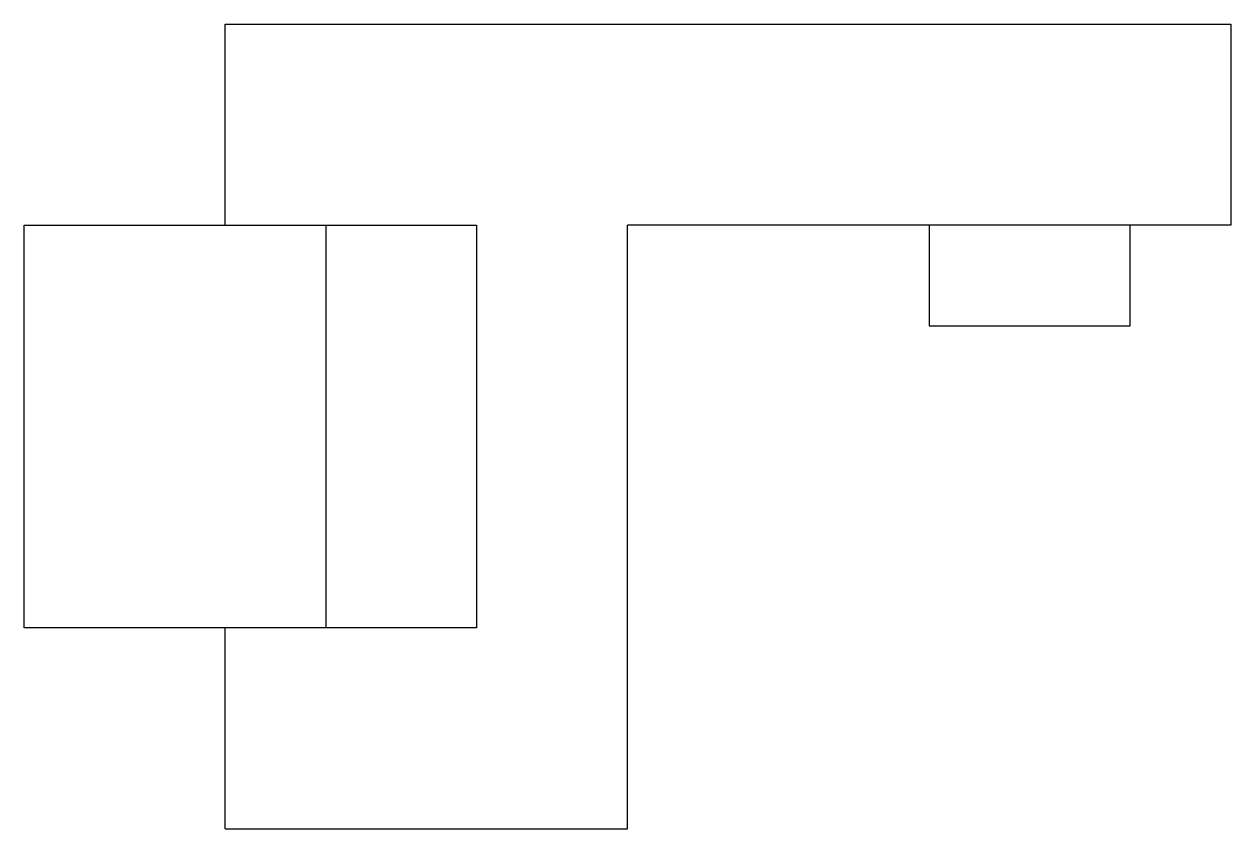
# Model space of a CAD drawing. Extents: x 0 to 6, y -2 to 2.
import ezdxf

# ---------------------------------------------------------------- set-up
doc = ezdxf.new("R2010")
doc.units = 0
doc.header["$MEASUREMENT"] = 0
doc.layers.get('0').update_dxf_attribs({"linetype": 'CONTINUOUS'})

msp = doc.modelspace()

# ---------------------------------------------------------------- linework, layer by layer
for p, q in [((1, 1), (1, 2)), ((1, 2), (6, 2)), ((6, 2), (6, 1)), ((1.5, 1), (1.5, -1)), ((6, 1), (3, 1)), ((3, -2), (3, 1)), ((4.5, 1), (4.5, 0.5)), ((5.5, 0.5), (5.5, 1)), ((4.5, 0.5), (5.5, 0.5)), ((1, -2), (1, -1)), ((1, -2), (3, -2))]:
    msp.add_line(p, q)
msp.add_lwpolyline([(0, 1), (2.25, 1), (2.25, -1), (0, -1)], close=True)

doc.saveas('drawing.dxf')
